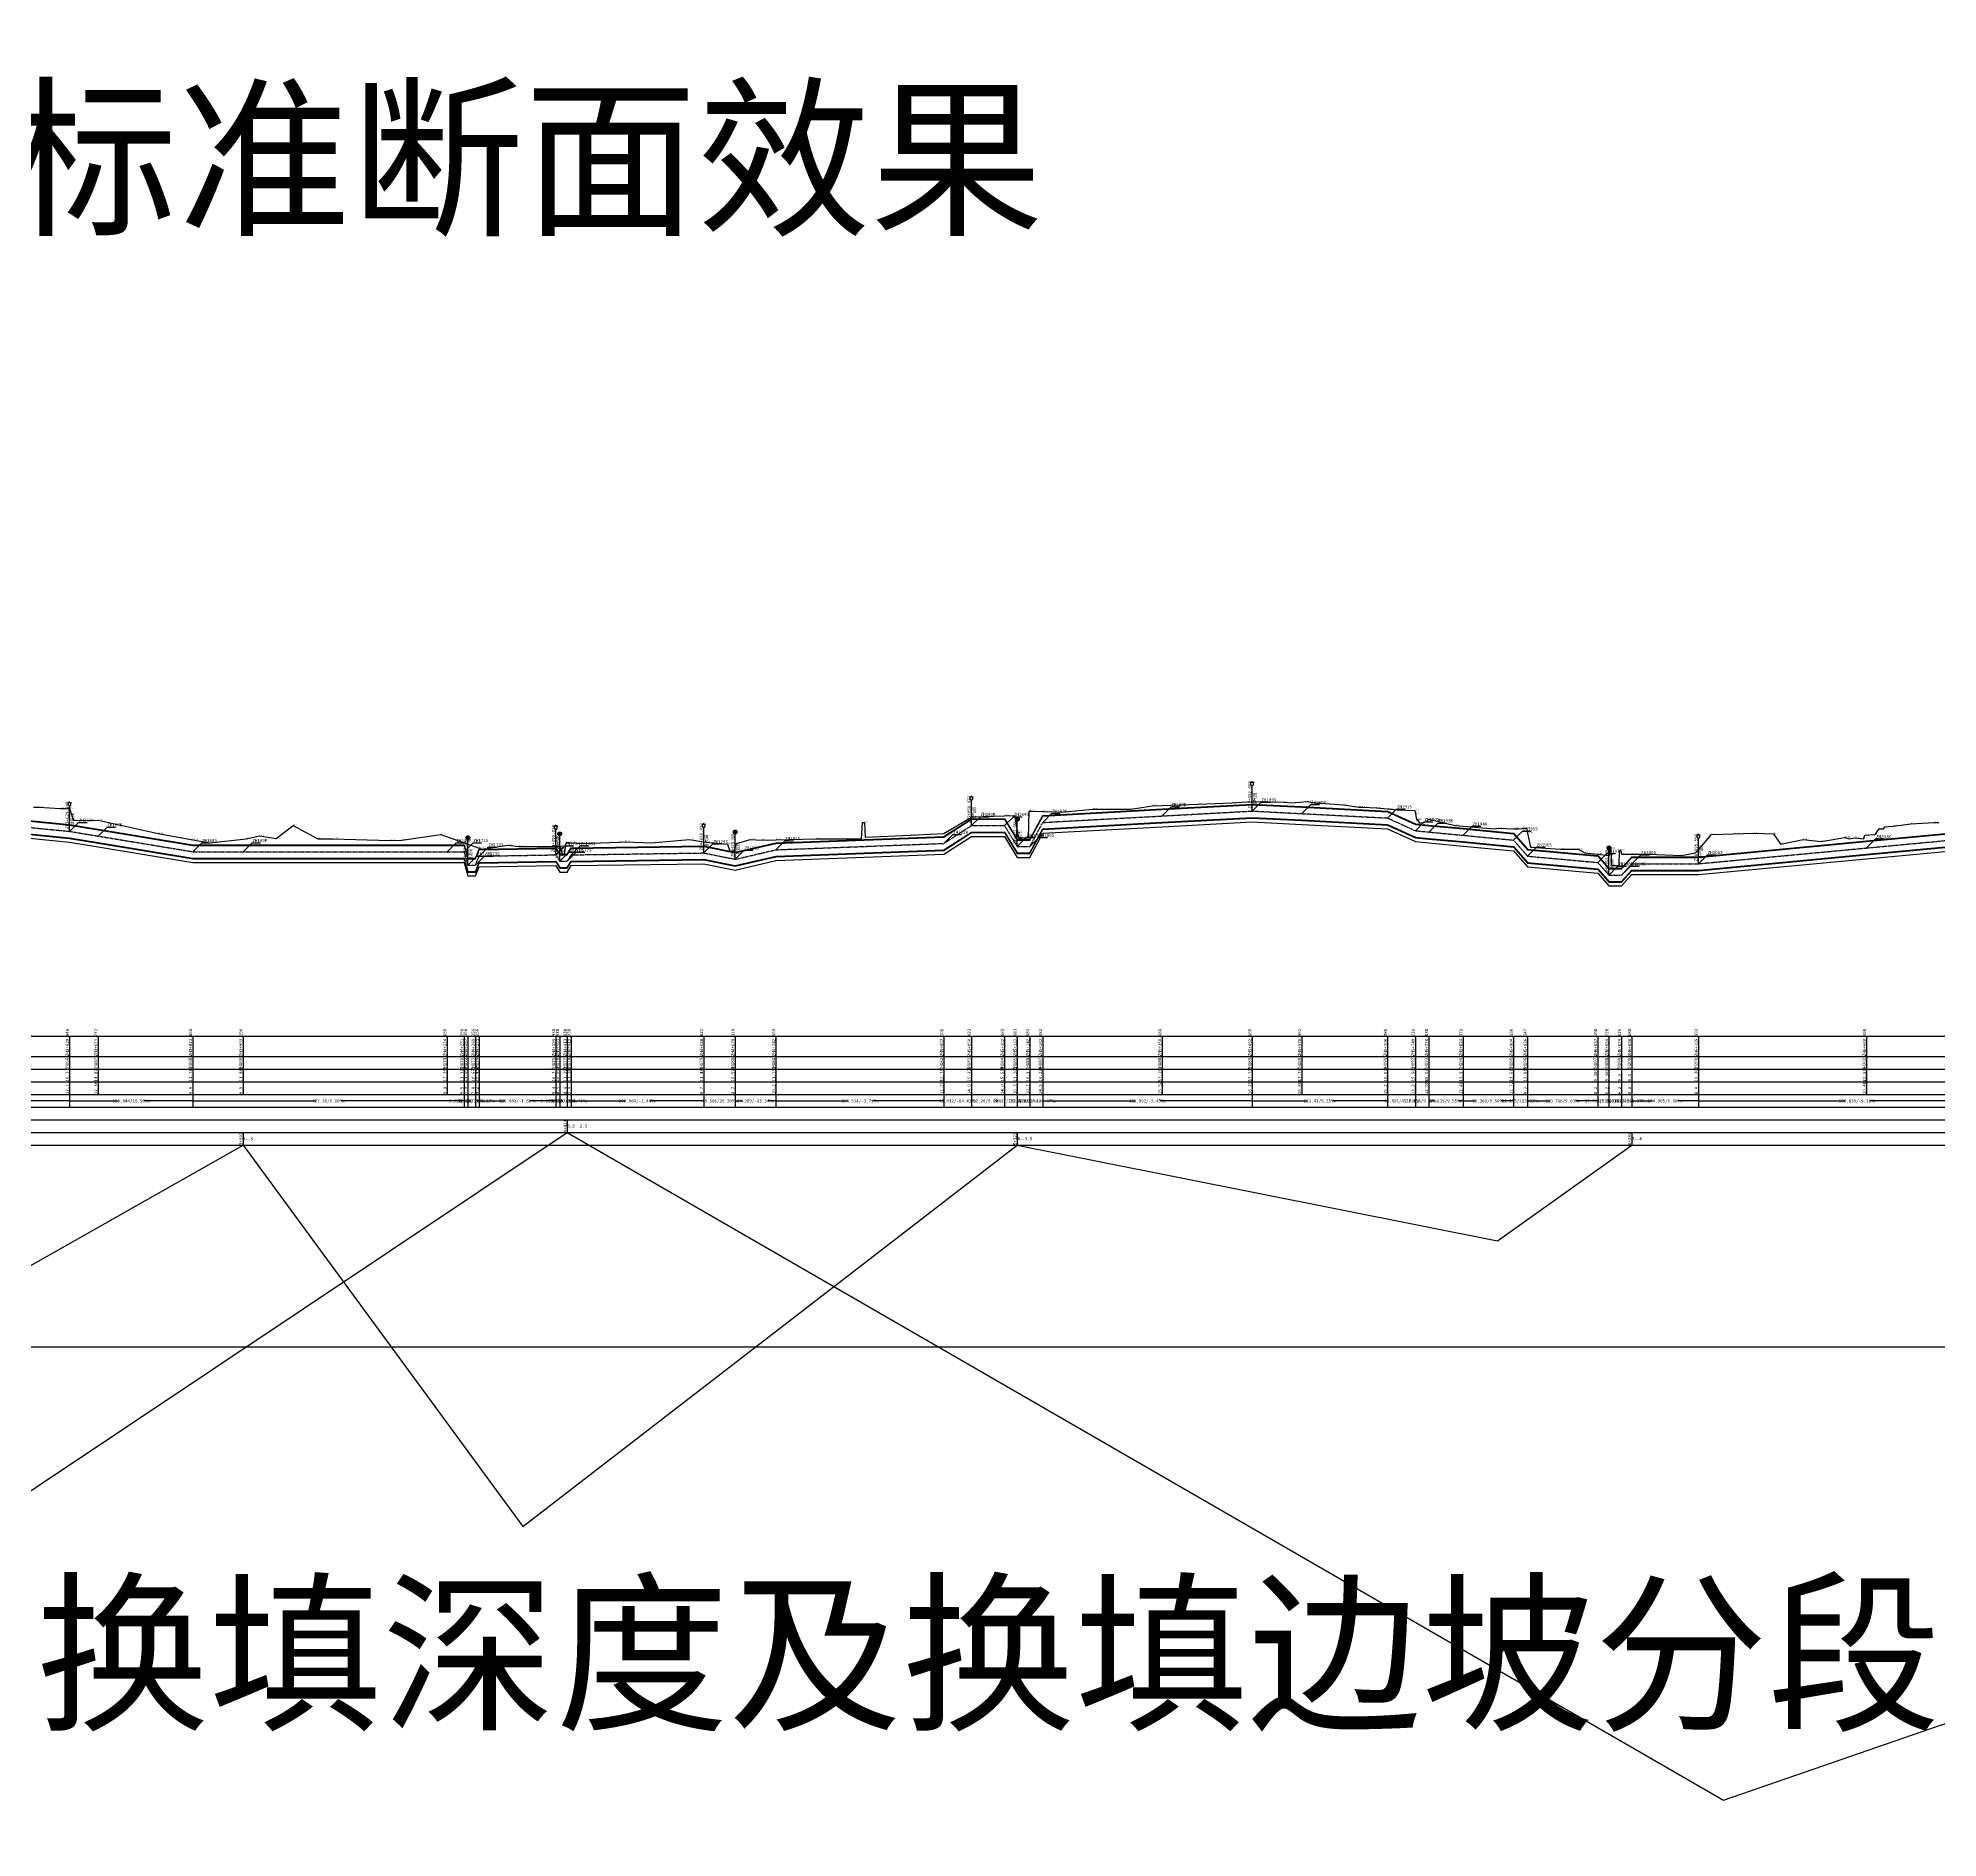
# Model space of a CAD drawing. Header units: millimetres. Extents: x -30 to 39450245, y -4 to 39449270.
# Drawn here: x 39443547 to 39446540, y 2542293 to 2545128 of the extents above; entities that cross this region are included whole.
import ezdxf
from ezdxf.enums import TextEntityAlignment as Align

# ---------------------------------------------------------------- set-up
doc = ezdxf.new("R2010")
doc.units = ezdxf.units.MM
doc.linetypes.add('CENTER', pattern=[2, 1.25, -0.25, 0.25, -0.25])
for name, color, linetype in [('pipe', 3, 'Continuous'), ('pipe_cen', 1, 'CENTER'), ('tab', 9, 'Continuous'), ('地形剖面', 4, 'Continuous'), ('纵面管线标注', 3, 'Continuous'), ('附属设施', 2, 'Continuous')]:
    doc.layers.add(name, color=color, linetype=linetype)
doc.styles.add('HT', font='simhei.ttf', dxfattribs={"width": 0.8, "bigfont": 'hz.shx'})
doc.styles.get("Standard").update_dxf_attribs({"font": '', "width": 0.8})
doc.styles.get('Standard').set_extended_font_data('SimSun')

# ---------------------------------------------------------------- blocks, each defined once
blk = doc.blocks.new('qin排气阀va')
at = {"layer": '附属设施'}
for points in [[(-1.5, 22.8), (1.5, 22.8)], [(-1, 21), (-1, 22.8)], [(0, 22.8), (0, 23.55)], [(0, 0), (0, 20)], [(1, 21), (1, 22.8)]]:
    blk.add_lwpolyline(points, dxfattribs=at)
blk.add_arc((0, 21), 1, 180, 0, dxfattribs=at)
blk.add_attdef('ZH', text='', height=2.5, rotation=90, dxfattribs=at).set_placement((0, 2), align=Align.BOTTOM_LEFT)
blk.add_attdef('名称', text='', height=2.5, rotation=90, dxfattribs=at).set_placement((1, 4), align=Align.TOP_LEFT)
blk = doc.blocks.new('qin排泥阀vmud')
at = {"layer": '附属设施'}
for points in [[(-1.29, 22.2652), (1.29, 22.2652), (-1.29, 20.7348), (1.29, 20.7348), (-1.29, 22.2652)], [(0, 0), (0, 20)]]:
    blk.add_lwpolyline(points, dxfattribs=at)
blk.add_circle((0, 21.5), 1.5, dxfattribs=at)
blk.add_attdef('ZH', text='', height=2.5, rotation=89.9999985, dxfattribs=at).set_placement((0, 2), align=Align.BOTTOM_LEFT)
blk.add_attdef('名称', text='', height=2.5, rotation=89.9999985, dxfattribs=at).set_placement((1, 4), align=Align.TOP_LEFT)

msp = doc.modelspace()

# ---------------------------------------------------------------- linework, layer by layer
at = {"layer": 'pipe'}
for points in [[(39443448.0878, 2543903.6378), (39443596.4898, 2543889.1478), (39443641.2838, 2543881.7578), (39443790.4078, 2543857.1478), (39443869.7358, 2543857.1478), (39444191.2008, 2543857.1478), (39444217.7978, 2543857.1478), (39444223.7978, 2543836.1478), (39444235.7978, 2543836.1478), (39444241.7978, 2543850.1478), (39444362.4798, 2543852.1478), (39444368.4798, 2543842.1478), (39444380.4798, 2543842.1478), (39444386.4798, 2543852.1478), (39444595.3638, 2543855.1478), (39444644.8598, 2543845.1478), (39444709.1108, 2543860.1478), (39444973.6428, 2543870.1778), (39445016.9648, 2543898.1478), (39445069.2248, 2543898.1478), (39445089.2248, 2543865.1478), (39445109.2248, 2543865.1478), (39445129.2238, 2543903.1478), (39445317.2278, 2543913.3978), (39445459.2108, 2543921.1378), (39445537.4938, 2543917.1078), (39445672.6278, 2543910.1478), (39445716.2628, 2543890.1478), (39445737.3798, 2543888.1278), (39445791.5128, 2543882.9578), (39445870.8778, 2543875.3678), (39445892.8888, 2543850.1478), (39446003.6498, 2543840.1478), (39446021.2698, 2543820.1478), (39446041.1678, 2543820.1478), (39446057.2298, 2543838.1478), (39446162.1348, 2543838.1478), (39446427.1398, 2543863.0178), (39446662.9518, 2543885.1478)], [(39443448.0878, 2543902.6378), (39443596.4898, 2543888.1478), (39443641.2838, 2543880.7578), (39443790.4078, 2543856.1478), (39443869.7358, 2543856.1478), (39444191.2008, 2543856.1478), (39444217.7978, 2543856.1478), (39444223.7978, 2543835.1478), (39444235.7978, 2543835.1478), (39444241.7978, 2543849.1478), (39444362.4798, 2543851.1478), (39444368.4798, 2543841.1478), (39444380.4798, 2543841.1478), (39444386.4798, 2543851.1478), (39444595.3638, 2543854.1478), (39444644.8598, 2543844.1478), (39444709.1108, 2543859.1478), (39444973.6428, 2543869.1778), (39445016.9648, 2543897.1478), (39445069.2248, 2543897.1478), (39445089.2248, 2543864.1478), (39445109.2248, 2543864.1478), (39445129.2238, 2543902.1478), (39445317.2278, 2543912.3978), (39445459.2108, 2543920.1378), (39445537.4938, 2543916.1078), (39445672.6278, 2543909.1478), (39445716.2628, 2543889.1478), (39445737.3798, 2543887.1278), (39445791.5128, 2543881.9578), (39445870.8778, 2543874.3678), (39445892.8888, 2543849.1478), (39446003.6498, 2543839.1478), (39446021.2698, 2543819.1478), (39446041.1678, 2543819.1478), (39446057.2298, 2543837.1478), (39446162.1348, 2543837.1478), (39446427.1398, 2543862.0178), (39446662.9518, 2543884.1478)], [(39443448.0878, 2543882.6378), (39443596.4898, 2543868.1478), (39443641.2838, 2543860.7578), (39443790.4078, 2543836.1478), (39443869.7358, 2543836.1478), (39444191.2008, 2543836.1478), (39444217.7978, 2543836.1478), (39444223.7978, 2543815.1478), (39444235.7978, 2543815.1478), (39444241.7978, 2543829.1478), (39444362.4798, 2543831.1478), (39444368.4798, 2543821.1478), (39444380.4798, 2543821.1478), (39444386.4798, 2543831.1478), (39444595.3638, 2543834.1478), (39444644.8598, 2543824.1478), (39444709.1108, 2543839.1478), (39444973.6428, 2543849.1778), (39445016.9648, 2543877.1478), (39445069.2248, 2543877.1478), (39445089.2248, 2543844.1478), (39445109.2248, 2543844.1478), (39445129.2238, 2543882.1478), (39445317.2278, 2543892.3978), (39445459.2108, 2543900.1378), (39445537.4938, 2543896.1078), (39445672.6278, 2543889.1478), (39445716.2628, 2543869.1478), (39445737.3798, 2543867.1278), (39445791.5128, 2543861.9578), (39445870.8778, 2543854.3678), (39445892.8888, 2543829.1478), (39446003.6498, 2543819.1478), (39446021.2698, 2543799.1478), (39446041.1678, 2543799.1478), (39446057.2298, 2543817.1478), (39446162.1348, 2543817.1478), (39446427.1398, 2543842.0178), (39446662.9518, 2543864.1478)], [(39443448.0878, 2543881.6378), (39443596.4898, 2543867.1478), (39443641.2838, 2543859.7578), (39443790.4078, 2543835.1478), (39443869.7358, 2543835.1478), (39444191.2008, 2543835.1478), (39444217.7978, 2543835.1478), (39444223.7978, 2543814.1478), (39444235.7978, 2543814.1478), (39444241.7978, 2543828.1478), (39444362.4798, 2543830.1478), (39444368.4798, 2543820.1478), (39444380.4798, 2543820.1478), (39444386.4798, 2543830.1478), (39444595.3638, 2543833.1478), (39444644.8598, 2543823.1478), (39444709.1108, 2543838.1478), (39444973.6428, 2543848.1778), (39445016.9648, 2543876.1478), (39445069.2248, 2543876.1478), (39445089.2248, 2543843.1478), (39445109.2248, 2543843.1478), (39445129.2238, 2543881.1478), (39445317.2278, 2543891.3978), (39445459.2108, 2543899.1378), (39445537.4938, 2543895.1078), (39445672.6278, 2543888.1478), (39445716.2628, 2543868.1478), (39445737.3798, 2543866.1278), (39445791.5128, 2543860.9578), (39445870.8778, 2543853.3678), (39445892.8888, 2543828.1478), (39446003.6498, 2543818.1478), (39446021.2698, 2543798.1478), (39446041.1678, 2543798.1478), (39446057.2298, 2543816.1478), (39446162.1348, 2543816.1478), (39446427.1398, 2543841.0178), (39446662.9518, 2543863.1478)], [(39443448.0878, 2543875.6378), (39443596.4898, 2543861.1478), (39443641.2838, 2543853.7578), (39443790.4078, 2543829.1478), (39443869.7358, 2543829.1478), (39444191.2008, 2543829.1478), (39444217.7978, 2543829.1478), (39444223.7978, 2543808.1478), (39444235.7978, 2543808.1478), (39444241.7978, 2543822.1478), (39444362.4798, 2543824.1478), (39444368.4798, 2543814.1478), (39444380.4798, 2543814.1478), (39444386.4798, 2543824.1478), (39444595.3638, 2543827.1478), (39444644.8598, 2543817.1478), (39444709.1108, 2543832.1478), (39444973.6428, 2543842.1778), (39445016.9648, 2543870.1478), (39445069.2248, 2543870.1478), (39445089.2248, 2543837.1478), (39445109.2248, 2543837.1478), (39445129.2238, 2543875.1478), (39445317.2278, 2543885.3978), (39445459.2108, 2543893.1378), (39445537.4938, 2543889.1078), (39445672.6278, 2543882.1478), (39445716.2628, 2543862.1478), (39445737.3798, 2543860.1278), (39445791.5128, 2543854.9578), (39445870.8778, 2543847.3678), (39445892.8888, 2543822.1478), (39446003.6498, 2543812.1478), (39446021.2698, 2543792.1478), (39446041.1678, 2543792.1478), (39446057.2298, 2543810.1478), (39446162.1348, 2543810.1478), (39446427.1398, 2543835.0178), (39446662.9518, 2543857.1478)]]:
    msp.add_lwpolyline(points, dxfattribs=at)
at = {"layer": 'pipe_cen'}
msp.add_lwpolyline([(39442838.5868, 2543952.1478), (39443596.4898, 2543878.1478), (39443790.4078, 2543846.1478), (39444217.7978, 2543846.1478), (39444223.7978, 2543825.1478), (39444235.7978, 2543825.1478), (39444241.7978, 2543839.1478), (39444362.4798, 2543841.1478), (39444368.4798, 2543831.1478), (39444380.4798, 2543831.1478), (39444386.4798, 2543841.1478), (39444595.3638, 2543844.1478), (39444644.8598, 2543834.1478), (39444709.1108, 2543849.1478), (39444973.6428, 2543859.1778), (39445016.9648, 2543887.1478), (39445069.2248, 2543887.1478), (39445089.2248, 2543854.1478), (39445109.2248, 2543854.1478), (39445129.2238, 2543892.1478), (39445459.2108, 2543910.1378), (39445672.6278, 2543899.1478), (39445716.2628, 2543879.1478), (39445737.3798, 2543877.1278), (39445791.5128, 2543871.9578), (39445870.8778, 2543864.3678), (39445892.8888, 2543839.1478), (39446003.6498, 2543829.1478), (39446021.2698, 2543809.1478), (39446041.1678, 2543809.1478), (39446057.2298, 2543827.1478), (39446162.1348, 2543827.1478), (39446662.9518, 2543874.1478)], dxfattribs=at)
at = {"layer": 'tab'}
for points in [[(39440917.5418, 2543555.6478), (39449302.2428, 2543555.6478)], [(39443596.4898, 2543555.6478), (39443596.4898, 2543463.6478)], [(39443641.2838, 2543555.6478), (39443641.2838, 2543463.6478)], [(39443790.4078, 2543555.6478), (39443790.4078, 2543463.6478)], [(39443869.7358, 2543555.6478), (39443869.7358, 2543463.6478)], [(39444191.2008, 2543555.6478), (39444191.2008, 2543463.6478)], [(39444217.7978, 2543555.6478), (39444217.7978, 2543463.6478)], [(39444223.7978, 2543555.6478), (39444223.7978, 2543463.6478)], [(39444235.7978, 2543555.6478), (39444235.7978, 2543463.6478)], [(39444241.7978, 2543555.6478), (39444241.7978, 2543463.6478)], [(39444362.4798, 2543555.6478), (39444362.4798, 2543463.6478)], [(39444368.4798, 2543555.6478), (39444368.4798, 2543463.6478)], [(39444380.4798, 2543555.6478), (39444380.4798, 2543463.6478)], [(39444386.4798, 2543555.6478), (39444386.4798, 2543463.6478)], [(39444595.3638, 2543555.6478), (39444595.3638, 2543463.6478)], [(39444644.8598, 2543555.6478), (39444644.8598, 2543463.6478)], [(39444709.1108, 2543555.6478), (39444709.1108, 2543463.6478)], [(39444973.6428, 2543555.6478), (39444973.6428, 2543463.6478)], [(39445016.9648, 2543555.6478), (39445016.9648, 2543463.6478)], [(39445069.2248, 2543555.6478), (39445069.2248, 2543463.6478)], [(39445089.2248, 2543555.6478), (39445089.2248, 2543463.6478)], [(39445109.2248, 2543555.6478), (39445109.2248, 2543463.6478)], [(39445129.2238, 2543555.6478), (39445129.2238, 2543463.6478)], [(39445317.2278, 2543555.6478), (39445317.2278, 2543463.6478)], [(39445459.2108, 2543555.6478), (39445459.2108, 2543463.6478)], [(39445537.4938, 2543555.6478), (39445537.4938, 2543463.6478)], [(39445672.6278, 2543555.6478), (39445672.6278, 2543463.6478)], [(39445716.2628, 2543555.6478), (39445716.2628, 2543463.6478)], [(39445737.3798, 2543555.6478), (39445737.3798, 2543463.6478)], [(39445791.5128, 2543555.6478), (39445791.5128, 2543463.6478)], [(39445870.8778, 2543555.6478), (39445870.8778, 2543463.6478)], [(39445892.8888, 2543555.6478), (39445892.8888, 2543463.6478)], [(39446003.6498, 2543555.6478), (39446003.6498, 2543463.6478)], [(39446021.2698, 2543555.6478), (39446021.2698, 2543463.6478)], [(39446041.1678, 2543555.6478), (39446041.1678, 2543463.6478)], [(39446057.2298, 2543555.6478), (39446057.2298, 2543463.6478)], [(39446162.1348, 2543555.6478), (39446162.1348, 2543463.6478)], [(39446427.1398, 2543555.6478), (39446427.1398, 2543463.6478)], [(39440917.5418, 2543523.6478), (39449302.2428, 2543523.6478)], [(39440917.5418, 2543503.6478), (39449302.2428, 2543503.6478)], [(39440917.5418, 2543483.6478), (39449302.2428, 2543483.6478)], [(39440917.5418, 2543463.6478), (39449302.2428, 2543463.6478)], [(39443596.4898, 2543463.6478), (39443596.4898, 2543443.6478)], [(39443790.4078, 2543463.6478), (39443790.4078, 2543443.6478)], [(39444217.7978, 2543463.6478), (39444217.7978, 2543443.6478)], [(39444223.7978, 2543463.6478), (39444223.7978, 2543443.6478)], [(39444235.7978, 2543463.6478), (39444235.7978, 2543443.6478)], [(39444241.7978, 2543463.6478), (39444241.7978, 2543443.6478)], [(39444362.4798, 2543463.6478), (39444362.4798, 2543443.6478)], [(39444368.4798, 2543463.6478), (39444368.4798, 2543443.6478)], [(39444380.4798, 2543463.6478), (39444380.4798, 2543443.6478)], [(39444386.4798, 2543463.6478), (39444386.4798, 2543443.6478)], [(39444595.3638, 2543463.6478), (39444595.3638, 2543443.6478)], [(39444644.8598, 2543463.6478), (39444644.8598, 2543443.6478)], [(39444709.1108, 2543463.6478), (39444709.1108, 2543443.6478)], [(39444973.6428, 2543463.6478), (39444973.6428, 2543443.6478)], [(39445016.9648, 2543463.6478), (39445016.9648, 2543443.6478)], [(39445069.2248, 2543463.6478), (39445069.2248, 2543443.6478)], [(39445089.2248, 2543463.6478), (39445089.2248, 2543443.6478)], [(39445109.2248, 2543463.6478), (39445109.2248, 2543443.6478)], [(39445129.2238, 2543463.6478), (39445129.2238, 2543443.6478)], [(39445459.2108, 2543463.6478), (39445459.2108, 2543443.6478)], [(39445672.6278, 2543463.6478), (39445672.6278, 2543443.6478)], [(39445716.2628, 2543463.6478), (39445716.2628, 2543443.6478)], [(39445737.3798, 2543463.6478), (39445737.3798, 2543443.6478)], [(39445791.5128, 2543463.6478), (39445791.5128, 2543443.6478)], [(39445870.8778, 2543463.6478), (39445870.8778, 2543443.6478)], [(39445892.8888, 2543463.6478), (39445892.8888, 2543443.6478)], [(39446003.6498, 2543463.6478), (39446003.6498, 2543443.6478)], [(39446021.2698, 2543463.6478), (39446021.2698, 2543443.6478)], [(39446041.1678, 2543463.6478), (39446041.1678, 2543443.6478)], [(39446057.2298, 2543463.6478), (39446057.2298, 2543443.6478)], [(39446162.1348, 2543463.6478), (39446162.1348, 2543443.6478)], [(39440917.5418, 2543443.6478), (39449302.2428, 2543443.6478)], [(39443596.4898, 2543453.6478), (39443593.4898, 2543453.6478), (39443237.5383, 2543453.6478)], [(39443596.4898, 2543453.6478), (39443599.4898, 2543453.6478), (39443673.4488, 2543453.6478)], [(39443790.4078, 2543453.6478), (39443787.4078, 2543453.6478), (39443713.4488, 2543453.6478)], [(39443790.4078, 2543453.6478), (39443793.4078, 2543453.6478), (39443984.1028, 2543453.6478)], [(39444217.7978, 2543453.6478), (39444214.7978, 2543453.6478), (39444024.1028, 2543453.6478)], [(39444241.7978, 2543453.6478), (39444244.7978, 2543453.6478), (39444282.1388, 2543453.6478)], [(39444362.4798, 2543453.6478), (39444359.4798, 2543453.6478), (39444322.1388, 2543453.6478)], [(39444386.4798, 2543453.6478), (39444389.4798, 2543453.6478), (39444470.9218, 2543453.6478)], [(39444595.3638, 2543453.6478), (39444592.3638, 2543453.6478), (39444510.9218, 2543453.6478)], [(39444644.8598, 2543453.6478), (39444647.8598, 2543453.6478), (39444656.9853, 2543453.6478)], [(39444709.1108, 2543453.6478), (39444706.1108, 2543453.6478), (39444696.9853, 2543453.6478)], [(39444709.1108, 2543453.6478), (39444712.1108, 2543453.6478), (39444821.3768, 2543453.6478)], [(39444973.6428, 2543453.6478), (39444970.6428, 2543453.6478), (39444861.3768, 2543453.6478)], [(39445129.2238, 2543453.6478), (39445132.2238, 2543453.6478), (39445274.2173, 2543453.6478)], [(39445459.2108, 2543453.6478), (39445456.2108, 2543453.6478), (39445314.2173, 2543453.6478)], [(39445459.2108, 2543453.6478), (39445462.2108, 2543453.6478), (39445545.9193, 2543453.6478)], [(39445672.6278, 2543453.6478), (39445669.6278, 2543453.6478), (39445585.9193, 2543453.6478)], [(39445737.3798, 2543453.6478), (39445740.3798, 2543453.6478), (39445744.4463, 2543453.6478)], [(39445791.5128, 2543453.6478), (39445788.5128, 2543453.6478), (39445784.4463, 2543453.6478)], [(39445791.5128, 2543453.6478), (39445794.5128, 2543453.6478), (39445811.1953, 2543453.6478)], [(39445870.8778, 2543453.6478), (39445867.8778, 2543453.6478), (39445851.1953, 2543453.6478)], [(39445892.8888, 2543453.6478), (39445895.8888, 2543453.6478), (39445928.2693, 2543453.6478)], [(39446003.6498, 2543453.6478), (39446000.6498, 2543453.6478), (39445968.2693, 2543453.6478)], [(39446057.2298, 2543453.6478), (39446060.2298, 2543453.6478), (39446089.6823, 2543453.6478)], [(39446162.1348, 2543453.6478), (39446159.1348, 2543453.6478), (39446129.6823, 2543453.6478)], [(39446162.1348, 2543453.6478), (39446165.1348, 2543453.6478), (39446392.5433, 2543453.6478)], [(39446662.9518, 2543453.6478), (39446659.9518, 2543453.6478), (39446432.5433, 2543453.6478)], [(39440917.5418, 2543423.6478), (39449302.2428, 2543423.6478)], [(39440917.5418, 2543403.6478), (39449302.2428, 2543403.6478)], [(39443869.7358, 2543403.6478), (39443869.7358, 2543383.6478)], [(39444380.4798, 2543423.6478), (39444380.4798, 2543403.6478)], [(39445089.2248, 2543403.6478), (39445089.2248, 2543383.6478)], [(39446057.2298, 2543403.6478), (39446057.2298, 2543383.6478)], [(39440917.5418, 2543383.6478), (39449302.2428, 2543383.6478)]]:
    msp.add_lwpolyline(points, dxfattribs=at)
at = {"layer": '地形剖面'}
msp.add_lwpolyline([(39443539.4619, 2543916.1478), (39443548.4586, 2543916.1478), (39443581.0069, 2543914.1478), (39443585.6207, 2543914.1478), (39443596.4894, 2543914.1478), (39443596.4898, 2543914.1478), (39443602.7393, 2543895.1478), (39443641.2844, 2543895.8478), (39443735.7497, 2543874.7478), (39443790.4078, 2543864.9578), (39443817.2213, 2543860.1478), (39443874.3623, 2543866.5478), (39443896.1728, 2543871.1478), (39443921.91, 2543867.1478), (39443948.7051, 2543887.4478), (39443987.572, 2543866.1478), (39444011.1398, 2543866.6478), (39444101.1692, 2543863.6478), (39444119.5785, 2543864.1478), (39444181.3157, 2543873.2478), (39444217.7978, 2543860.2678), (39444223.7978, 2543858.1278), (39444235.7978, 2543853.8578), (39444241.7978, 2543851.7278), (39444246.228, 2543850.1478), (39444286.8332, 2543856.2478), (39444303.8541, 2543854.1478), (39444362.4798, 2543854.1478), (39444368.3542, 2543854.1478), (39444368.4798, 2543853.7778), (39444372.7181, 2543841.1478), (39444376.2406, 2543841.1478), (39444378.783, 2543860.1478), (39444380.4798, 2543860.0778), (39444386.4798, 2543859.8378), (39444403.3581, 2543859.1478), (39444462.2109, 2543861.1478), (39444471.7349, 2543861.4478), (39444513.0972, 2543860.1478), (39444572.4012, 2543865.4478), (39444595.3638, 2543861.7378), (39444598.9926, 2543861.1478), (39444633.0202, 2543858.1478), (39444636.3322, 2543847.1478), (39444643.4309, 2543847.1478), (39444644.8598, 2543852.3878), (39444646.7002, 2543859.1478), (39444668.5397, 2543865.2478), (39444687.5823, 2543864.1478), (39444709.1108, 2543864.6578), (39444771.8502, 2543866.1478), (39444843.7299, 2543866.1478), (39444845.4148, 2543892.1478), (39444848.6473, 2543892.1478), (39444849.7436, 2543869.1478), (39444921.7762, 2543872.1478), (39444973.6428, 2543874.6478), (39444973.6432, 2543874.6478), (39445016.9648, 2543900.5278), (39445017.9943, 2543901.1478), (39445069.2248, 2543902.6878), (39445084.7319, 2543903.1478), (39445089.2248, 2543879.1578), (39445091.2863, 2543868.1478), (39445101.9671, 2543868.1478), (39445107.1625, 2543868.1478), (39445108.1332, 2543910.1478), (39445109.2248, 2543910.1478), (39445110.9961, 2543910.1478), (39445129.2238, 2543909.3878), (39445158.8922, 2543908.1478), (39445208.4753, 2543913.1478), (39445267.9354, 2543913.1478), (39445302.3679, 2543918.1478), (39445374.9434, 2543921.1478), (39445427.015, 2543923.1478), (39445458.9584, 2543925.1478), (39445459.2108, 2543925.1378), (39445508.804, 2543924.1478), (39445521.5668, 2543923.1478), (39445546.0085, 2543925.1478), (39445558.4118, 2543923.1478), (39445574.6588, 2543922.1478), (39445602.4335, 2543920.1478), (39445627.9573, 2543916.1478), (39445633.4741, 2543916.1478), (39445654.8645, 2543915.1478), (39445672.6278, 2543913.4978), (39445687.0665, 2543912.1478), (39445715.3713, 2543911.1478), (39445716.2628, 2543906.1578), (39445718.0488, 2543896.1478), (39445719.6798, 2543896.1478), (39445722.6072, 2543891.1478), (39445733.7514, 2543893.1478), (39445737.3797, 2543897.4478), (39445778.961, 2543887.1478), (39445841.5417, 2543882.1478), (39445846.813, 2543883.1478), (39445870.8778, 2543882.3178), (39445878.6582, 2543882.0478), (39445891.1353, 2543883.1478), (39445892.8888, 2543875.3278), (39445897.8642, 2543853.1478), (39445944.8149, 2543850.1478), (39445972.5096, 2543849.9478), (39445983.3074, 2543844.1478), (39446003.6498, 2543842.0378), (39446021.2698, 2543840.2078), (39446021.8906, 2543840.1478), (39446022.4699, 2543851.1478), (39446024.1949, 2543851.1478), (39446025.1259, 2543824.1478), (39446037.2211, 2543824.1478), (39446038.0621, 2543848.1478), (39446039.7809, 2543848.1478), (39446041.0935, 2543842.1478), (39446041.1678, 2543842.1478), (39446057.2298, 2543842.1478), (39446083.5575, 2543842.1478), (39446135.6083, 2543840.1478), (39446157.7511, 2543844.1478), (39446162.1348, 2543849.2378), (39446182.7097, 2543873.1478), (39446217.5502, 2543874.2478), (39446247.7529, 2543875.1478), (39446280.599, 2543874.1478), (39446291.6288, 2543858.1478), (39446327.2093, 2543865.1478), (39446355.691, 2543862.1478), (39446392.8936, 2543868.3478), (39446399.5824, 2543866.1478), (39446408.7254, 2543868.1478), (39446421.9703, 2543866.1478), (39446424.227, 2543872.1478), (39446440.528, 2543873.1478), (39446446.9383, 2543882.1478), (39446453.7621, 2543882.1478), (39446455.634, 2543885.1478), (39446468.8844, 2543886.1478), (39446496.4846, 2543890.1478), (39446532.9114, 2543892.1478), (39446540.686, 2543892.2478)], dxfattribs=at)
at = {"layer": '纵面管线标注', "color": 9}
for points in [[(39445317.2278, 2543902.3978), (39445331.3678, 2543916.5378), (39445344.8678, 2543916.5378)], [(39445459.2108, 2543910.1378), (39445473.3508, 2543924.2778), (39445486.8508, 2543924.2778)], [(39445537.4938, 2543906.1078), (39445551.6338, 2543920.2478), (39445565.1338, 2543920.2478)], [(39445672.6278, 2543899.1478), (39445686.7678, 2543913.2878), (39445700.2678, 2543913.2878)], [(39443596.4898, 2543878.1478), (39443610.6298, 2543892.2878), (39443624.1298, 2543892.2878)], [(39443641.2838, 2543870.7578), (39443655.4238, 2543884.8978), (39443668.9238, 2543884.8978)], [(39445016.9648, 2543887.1478), (39445031.1048, 2543901.2878), (39445044.6048, 2543901.2878)], [(39445069.2248, 2543887.1478), (39445083.3648, 2543901.2878), (39445096.8648, 2543901.2878)], [(39445129.2238, 2543892.1478), (39445143.3638, 2543906.2878), (39445156.8638, 2543906.2878)], [(39445716.2628, 2543879.1478), (39445730.4028, 2543893.2878), (39445743.9028, 2543893.2878)], [(39445737.3798, 2543877.1278), (39445751.5198, 2543891.2678), (39445765.0198, 2543891.2678)], [(39445791.5128, 2543871.9578), (39445805.6528, 2543886.0978), (39445819.1528, 2543886.0978)], [(39445870.8778, 2543864.3678), (39445885.0178, 2543878.5078), (39445898.5178, 2543878.5078)], [(39443790.4078, 2543846.1478), (39443804.5478, 2543860.2878), (39443818.0478, 2543860.2878)], [(39443869.7358, 2543846.1478), (39443883.8758, 2543860.2878), (39443897.3758, 2543860.2878)], [(39444191.2008, 2543846.1478), (39444205.3408, 2543860.2878), (39444218.8408, 2543860.2878)], [(39444217.7978, 2543846.1478), (39444231.9378, 2543860.2878), (39444245.4378, 2543860.2878)], [(39444241.7978, 2543839.1478), (39444255.9378, 2543853.2878), (39444269.4378, 2543853.2878)], [(39444362.4798, 2543841.1478), (39444376.6198, 2543855.2878), (39444390.1198, 2543855.2878)], [(39444386.4798, 2543841.1478), (39444400.6198, 2543855.2878), (39444414.1198, 2543855.2878)], [(39444595.3638, 2543844.1478), (39444609.5038, 2543858.2878), (39444623.0038, 2543858.2878)], [(39444644.8598, 2543834.1478), (39444658.9998, 2543848.2878), (39444672.4998, 2543848.2878)], [(39444709.1108, 2543849.1478), (39444723.2508, 2543863.2878), (39444736.7508, 2543863.2878)], [(39444973.6428, 2543859.1778), (39444987.7828, 2543873.3178), (39445001.2828, 2543873.3178)], [(39445089.2248, 2543854.1478), (39445103.3648, 2543868.2878), (39445116.8648, 2543868.2878)], [(39445109.2248, 2543854.1478), (39445123.3648, 2543868.2878), (39445136.8648, 2543868.2878)], [(39445892.8888, 2543839.1478), (39445907.0288, 2543853.2878), (39445920.5288, 2543853.2878)], [(39446427.1398, 2543852.0178), (39446441.2798, 2543866.1578), (39446454.7798, 2543866.1578)], [(39444223.7978, 2543825.1478), (39444237.9378, 2543839.2878), (39444251.4378, 2543839.2878)], [(39444235.7978, 2543825.1478), (39444249.9378, 2543839.2878), (39444263.4378, 2543839.2878)], [(39444368.4798, 2543831.1478), (39444382.6198, 2543845.2878), (39444396.1198, 2543845.2878)], [(39444380.4798, 2543831.1478), (39444394.6198, 2543845.2878), (39444408.1198, 2543845.2878)], [(39446003.6498, 2543829.1478), (39446017.7898, 2543843.2878), (39446031.2898, 2543843.2878)], [(39446021.2698, 2543809.1478), (39446035.4098, 2543823.2878), (39446048.9098, 2543823.2878)], [(39446041.1678, 2543809.1478), (39446055.3078, 2543823.2878), (39446068.8078, 2543823.2878)], [(39446057.2298, 2543827.1478), (39446071.3698, 2543841.2878), (39446084.8698, 2543841.2878)], [(39446162.1348, 2543827.1478), (39446176.2748, 2543841.2878), (39446189.7748, 2543841.2878)]]:
    msp.add_lwpolyline(points, dxfattribs=at)
at = {"layer": '附属设施'}
msp.add_lwpolyline([(39440295.5235, 2552920.4902), (39450244.7037, 2552920.4902), (39450244.7037, 2543065.9285), (39440295.5235, 2543065.9285)], close=True, dxfattribs=at)
at = {"layer": '附属设施', "color": 3}
msp.add_lwpolyline([(39440979.5418, 2543403.6478), (39442716.3924, 2542292.6635), (39444380.4798, 2543403.6478), (39446201.848, 2542352.0803), (39449302.2428, 2543423.6478)], dxfattribs=at)
at = {"layer": '附属设施', "color": 1}
msp.add_lwpolyline([(39440979.5418, 2543383.6478), (39443467.0255, 2543155.9042), (39443869.7358, 2543383.6478), (39444310.5155, 2542783.4736), (39445089.2248, 2543383.6478), (39445845.6308, 2543233.1851), (39446057.2298, 2543383.6478)], dxfattribs=at)

# ---------------------------------------------------------------- block references
at = {"layer": '附属设施', "xscale": 2, "yscale": 2, "zscale": 2}
for p, values in [((39445459.2108, 2543910.1378), {'ZH': 'ZH5+492.669', '名称': '排气阀'}), ((39443596.4898, 2543878.1478), {'ZH': 'ZH3+629.948', '名称': '排气阀'}), ((39445016.9648, 2543887.1478), {'ZH': 'ZH5+050.423', '名称': '排气阀'}), ((39444362.4798, 2543841.1478), {'ZH': 'ZH4+395.938', '名称': '排气阀'}), ((39444595.3638, 2543844.1478), {'ZH': 'ZH4+628.822', '名称': '排气阀'}), ((39446162.1348, 2543827.1478), {'ZH': 'ZH6+195.593', '名称': '排气阀'})]:
    msp.add_blockref('qin排气阀va', p, dxfattribs=at).add_auto_attribs(values)
at = {"layer": '附属设施'}
ref = msp.add_blockref('qin排泥阀vmud', (39444368.4798, 2543831.1478), dxfattribs=dict(at, xscale=2, yscale=2, zscale=2))
ref.add_attrib('ZH', 'ZH4+401.938', dxfattribs={"height": 5, "rotation": 89.9999985, "width": 0.8}).set_placement((39444368.4798, 2543835.1478), align=Align.BOTTOM_LEFT)
ref.add_attrib('名称', '排泥阀', dxfattribs={"height": 5, "rotation": 89.9999985, "width": 0.8}).set_placement((39444370.4798, 2543839.1478), align=Align.TOP_LEFT)
ref = msp.add_blockref('qin排泥阀vmud', (39444644.8598, 2543834.1478), dxfattribs=dict(at, xscale=2, yscale=2, zscale=2))
ref.add_attrib('ZH', 'ZH4+678.318', dxfattribs={"height": 5, "rotation": 89.9999985, "width": 0.8}).set_placement((39444644.8598, 2543838.1478), align=Align.BOTTOM_LEFT)
ref.add_attrib('名称', '排泥阀', dxfattribs={"height": 5, "rotation": 89.9999985, "width": 0.8}).set_placement((39444646.8598, 2543842.1478), align=Align.TOP_LEFT)
ref = msp.add_blockref('qin排泥阀vmud', (39445089.2248, 2543854.1478), dxfattribs=dict(at, xscale=2, yscale=2, zscale=2))
ref.add_attrib('ZH', 'ZH5+122.683', dxfattribs={"height": 5, "rotation": 89.9999985, "width": 0.8}).set_placement((39445089.2248, 2543858.1478), align=Align.BOTTOM_LEFT)
ref.add_attrib('名称', '排泥阀', dxfattribs={"height": 5, "rotation": 89.9999985, "width": 0.8}).set_placement((39445091.2248, 2543862.1478), align=Align.TOP_LEFT)
ref = msp.add_blockref('qin排泥阀vmud', (39444223.7978, 2543825.1478), dxfattribs=dict(at, xscale=2, yscale=2, zscale=2))
ref.add_attrib('ZH', 'ZH4+257.256', dxfattribs={"height": 5, "rotation": 89.9999985, "width": 0.8}).set_placement((39444223.7978, 2543829.1478), align=Align.BOTTOM_LEFT)
ref.add_attrib('名称', '排泥阀', dxfattribs={"height": 5, "rotation": 89.9999985, "width": 0.8}).set_placement((39444225.7978, 2543833.1478), align=Align.TOP_LEFT)
ref = msp.add_blockref('qin排泥阀vmud', (39446021.2698, 2543809.1478), dxfattribs=dict(at, xscale=2, yscale=2, zscale=2))
ref.add_attrib('ZH', 'ZH6+054.728', dxfattribs={"height": 5, "rotation": 89.9999985, "width": 0.8}).set_placement((39446021.2698, 2543813.1478), align=Align.BOTTOM_LEFT)
ref.add_attrib('名称', '排泥阀', dxfattribs={"height": 5, "rotation": 89.9999985, "width": 0.8}).set_placement((39446023.2698, 2543817.1478), align=Align.TOP_LEFT)

# ---------------------------------------------------------------- texts
at = {"layer": 'tab', "color": 3, "style": 'HT'}
for s, p in [('ZH3+629.948', (39443595.3898, 2543524.1478)), ('ZH3+674.742', (39443640.1838, 2543524.1478)), ('ZH3+823.866', (39443789.3078, 2543524.1478)), ('ZH3+903.194', (39443868.6358, 2543524.1478)), ('ZH4+224.659', (39444190.1008, 2543524.1478)), ('ZH4+251.256', (39444216.6978, 2543524.1478)), ('ZH4+257.256', (39444222.6978, 2543524.1478)), ('ZH4+269.256', (39444234.6978, 2543524.1478)), ('ZH4+275.256', (39444240.6978, 2543524.1478)), ('ZH4+395.938', (39444361.3798, 2543524.1478)), ('ZH4+401.938', (39444367.3798, 2543524.1478)), ('ZH4+413.938', (39444379.3798, 2543524.1478)), ('ZH4+419.938', (39444385.3798, 2543524.1478)), ('ZH4+628.822', (39444594.2638, 2543524.1478)), ('ZH4+678.318', (39444643.7598, 2543524.1478)), ('ZH4+742.569', (39444708.0108, 2543524.1478)), ('ZH5+007.101', (39444972.5428, 2543524.1478)), ('ZH5+050.423', (39445015.8648, 2543524.1478)), ('ZH5+102.683', (39445068.1248, 2543524.1478)), ('ZH5+122.683', (39445088.1248, 2543524.1478)), ('ZH5+142.683', (39445108.1248, 2543524.1478)), ('ZH5+162.682', (39445128.1238, 2543524.1478)), ('ZH5+350.686', (39445316.1278, 2543524.1478)), ('ZH5+492.669', (39445458.1108, 2543524.1478)), ('ZH5+570.952', (39445536.3938, 2543524.1478)), ('ZH5+706.086', (39445671.5278, 2543524.1478)), ('ZH5+749.721', (39445715.1628, 2543524.1478)), ('ZH5+770.838', (39445736.2798, 2543524.1478)), ('ZH5+824.971', (39445790.4128, 2543524.1478)), ('ZH5+904.336', (39445869.7778, 2543524.1478)), ('ZH5+926.347', (39445891.7888, 2543524.1478)), ('ZH6+037.108', (39446002.5498, 2543524.1478)), ('ZH6+054.728', (39446020.1698, 2543524.1478)), ('ZH6+074.626', (39446040.0678, 2543524.1478)), ('ZH6+090.688', (39446056.1298, 2543524.1478)), ('ZH6+195.593', (39446161.0348, 2543524.1478)), ('ZH6+460.598', (39446426.0398, 2543524.1478)), ('16.7', (39443595.3898, 2543484.1478)), ('14.87', (39443640.1838, 2543484.1478)), ('11.781', (39443789.3078, 2543484.1478)), ('11.888', (39443868.6358, 2543484.1478)), ('12.258', (39444190.1008, 2543484.1478)), ('11.312', (39444216.6978, 2543484.1478)), ('11.098', (39444222.6978, 2543484.1478)), ('10.671', (39444234.6978, 2543484.1478)), ('10.458', (39444240.6978, 2543484.1478)), ('10.7', (39444361.3798, 2543484.1478)), ('10.663', (39444367.3798, 2543484.1478)), ('11.293', (39444379.3798, 2543484.1478)), ('11.269', (39444385.3798, 2543484.1478)), ('11.459', (39444594.2638, 2543484.1478)), ('10.524', (39444643.7598, 2543484.1478)), ('11.751', (39444708.0108, 2543484.1478)), ('12.75', (39444972.5428, 2543484.1478)), ('15.338', (39445015.8648, 2543484.1478)), ('15.554', (39445068.1248, 2543484.1478)), ('13.201', (39445088.1248, 2543484.1478)), ('16.3', (39445108.1248, 2543484.1478)), ('16.224', (39445128.1238, 2543484.1478)), ('17.161', (39445316.1278, 2543484.1478)), ('17.799', (39445458.1108, 2543484.1478)), ('17.73', (39445536.3938, 2543484.1478)), ('16.635', (39445671.5278, 2543484.1478)), ('15.901', (39445715.1628, 2543484.1478)), ('15.03', (39445736.2798, 2543484.1478)), ('13.9', (39445790.4128, 2543484.1478)), ('13.517', (39445869.7778, 2543484.1478)), ('12.818', (39445891.7888, 2543484.1478)), ('9.489', (39446002.5498, 2543484.1478)), ('9.306', (39446020.1698, 2543484.1478)), ('9.5', (39446040.0678, 2543484.1478)), ('9.5', (39446056.1298, 2543484.1478)), ('10.209', (39446161.0348, 2543484.1478)), ('12.518', (39446426.0398, 2543484.1478)), ('13.1', (39443595.3898, 2543464.1478)), ('12.361', (39443640.1838, 2543464.1478)), ('9.9', (39443789.3078, 2543464.1478)), ('9.9', (39443868.6358, 2543464.1478)), ('9.9', (39444190.1008, 2543464.1478)), ('9.9', (39444216.6978, 2543464.1478)), ('7.8', (39444222.6978, 2543464.1478)), ('7.8', (39444234.6978, 2543464.1478)), ('9.2', (39444240.6978, 2543464.1478)), ('9.4', (39444361.3798, 2543464.1478)), ('8.4', (39444367.3798, 2543464.1478)), ('8.4', (39444379.3798, 2543464.1478)), ('9.4', (39444385.3798, 2543464.1478)), ('9.7', (39444594.2638, 2543464.1478)), ('8.7', (39444643.7598, 2543464.1478)), ('10.2', (39444708.0108, 2543464.1478)), ('11.203', (39444972.5428, 2543464.1478)), ('14.0', (39445015.8648, 2543464.1478)), ('14.0', (39445068.1248, 2543464.1478)), ('10.7', (39445088.1248, 2543464.1478)), ('10.7', (39445108.1248, 2543464.1478)), ('14.5', (39445128.1238, 2543464.1478)), ('15.525', (39445316.1278, 2543464.1478)), ('16.299', (39445458.1108, 2543464.1478)), ('15.896', (39445536.3938, 2543464.1478)), ('15.2', (39445671.5278, 2543464.1478)), ('13.2', (39445715.1628, 2543464.1478)), ('12.998', (39445736.2798, 2543464.1478)), ('12.481', (39445790.4128, 2543464.1478)), ('11.722', (39445869.7778, 2543464.1478)), ('9.2', (39445891.7888, 2543464.1478)), ('8.2', (39446002.5498, 2543464.1478)), ('6.2', (39446020.1698, 2543464.1478)), ('6.2', (39446040.0678, 2543464.1478)), ('8.0', (39446056.1298, 2543464.1478)), ('8.0', (39446161.0348, 2543464.1478)), ('10.487', (39446426.0398, 2543464.1478)), ('3+903', (39443868.6358, 2543384.1478)), ('4+414', (39444379.3798, 2543404.1478)), ('5+123', (39445088.1248, 2543384.1478)), ('6+091', (39446056.1298, 2543384.1478))]:
    msp.add_text(s, height=5, rotation=89.9999983, dxfattribs=at).set_placement(p)
for s, p in [('ZH166K', (39443596.4898, 2543513.6478)), ('ZH167K', (39443641.2838, 2543513.6478)), ('ZH168S', (39443790.4078, 2543513.6478)), ('ZH169P', (39443869.7358, 2543513.6478)), ('ZH170P', (39444191.2008, 2543513.6478)), ('ZH171S', (39444217.7978, 2543513.6478)), ('ZH172S', (39444223.7978, 2543513.6478)), ('ZH173S', (39444235.7978, 2543513.6478)), ('ZH174S', (39444241.7978, 2543513.6478)), ('ZH175S', (39444362.4798, 2543513.6478)), ('ZH176S', (39444368.4798, 2543513.6478)), ('ZH177S', (39444380.4798, 2543513.6478)), ('ZH178S', (39444386.4798, 2543513.6478)), ('ZH179S', (39444595.3638, 2543513.6478)), ('ZH180S', (39444644.8598, 2543513.6478)), ('ZH181S', (39444709.1108, 2543513.6478)), ('ZH182K', (39444973.6428, 2543513.6478)), ('ZH183K', (39445016.9648, 2543513.6478)), ('ZH184S', (39445069.2248, 2543513.6478)), ('ZH185S', (39445089.2248, 2543513.6478)), ('ZH186S', (39445109.2248, 2543513.6478)), ('ZH187K', (39445129.2238, 2543513.6478)), ('ZH188K', (39445317.2278, 2543513.6478)), ('ZH189S', (39445459.2108, 2543513.6478)), ('ZH190K', (39445537.4938, 2543513.6478)), ('ZH191S', (39445672.6278, 2543513.6478)), ('ZH192S', (39445716.2628, 2543513.6478)), ('ZH193K', (39445737.3798, 2543513.6478)), ('ZH194K', (39445791.5128, 2543513.6478)), ('ZH195S', (39445870.8778, 2543513.6478)), ('ZH196S', (39445892.8888, 2543513.6478)), ('ZH197S', (39446003.6498, 2543513.6478)), ('ZH198S', (39446021.2698, 2543513.6478)), ('ZH199S', (39446041.1678, 2543513.6478)), ('ZH200S', (39446057.2298, 2543513.6478)), ('ZH201S', (39446162.1348, 2543513.6478)), ('ZH202K', (39446427.1398, 2543513.6478))]:
    msp.add_text(s, height=5, rotation=89.9999983, dxfattribs=at).set_placement(p, align=Align.BOTTOM_CENTER)
for s, p in [('193.944/16.50‰', (39443693.4488, 2543453.6478)), ('427.39/0.00‰', (39444004.1028, 2543453.6478)), ('6.357/330.35‰', (39444220.7978, 2543453.6478)), ('12.0/0.00‰', (39444229.7978, 2543453.6478)), ('6.161/-227.23‰', (39444238.7978, 2543453.6478)), ('120.682/-1.66‰', (39444302.1388, 2543453.6478)), ('6.083/164.40‰', (39444365.4798, 2543453.6478)), ('12.0/0.00‰', (39444374.4798, 2543453.6478)), ('6.083/-164.40‰', (39444383.4798, 2543453.6478)), ('208.884/-1.44‰', (39444490.9218, 2543453.6478)), ('49.506/20.20‰', (39444620.1118, 2543453.6478)), ('64.269/-23.34‰', (39444676.9853, 2543453.6478)), ('264.534/-3.79‰', (39444841.3768, 2543453.6478)), ('43.412/-64.43‰', (39444995.3038, 2543453.6478)), ('52.26/0.00‰', (39445043.0948, 2543453.6478)), ('20.27/162.80‰', (39445079.2248, 2543453.6478)), ('20.0/0.00‰', (39445099.2248, 2543453.6478)), ('20.357/-186.67‰', (39445119.2243, 2543453.6478)), ('329.992/-5.45‰', (39445294.2173, 2543453.6478)), ('213.42/5.15‰', (39445565.9193, 2543453.6478)), ('43.681/45.79‰', (39445694.4453, 2543453.6478)), ('21.118/9.57‰', (39445726.8213, 2543453.6478)), ('54.135/9.55‰', (39445764.4463, 2543453.6478)), ('79.369/9.56‰', (39445831.1953, 2543453.6478)), ('22.155/113.83‰', (39445881.8833, 2543453.6478)), ('110.766/9.03‰', (39445948.2693, 2543453.6478)), ('17.733/112.78‰', (39446012.4598, 2543453.6478)), ('19.898/0.00‰', (39446031.2188, 2543453.6478)), ('16.163/-111.37‰', (39446049.1988, 2543453.6478)), ('104.905/0.00‰', (39446109.6823, 2543453.6478)), ('500.839/-9.38‰', (39446412.5433, 2543453.6478))]:
    msp.add_text(s, height=5, dxfattribs=at).set_placement(p, align=Align.MIDDLE_CENTER)
for s, p in [('3.3--2.3', (39444380.4798, 2543411.6478)), ('3--3', (39443869.7358, 2543391.6478)), ('4--3.5', (39445089.2248, 2543391.6478)), ('5--4', (39446057.2298, 2543391.6478))]:
    msp.add_text(s, height=5, dxfattribs=at).set_placement(p)
at = {"layer": '地形剖面', "color": 9, "style": 'HT'}
for s, p in [('16.9', (39443548.4586, 2543916.1478)), ('16.7', (39443581.0069, 2543914.1478)), ('16.7', (39443585.6207, 2543914.1478)), ('16.7', (39443596.4894, 2543914.1478)), ('16.7', (39443596.4898, 2543914.1478)), ('16.3', (39445108.1332, 2543910.1478)), ('16.3', (39445109.2248, 2543910.1478)), ('16.3', (39445110.9961, 2543910.1478)), ('16.22', (39445129.2238, 2543909.3878)), ('16.1', (39445158.8922, 2543908.1478)), ('16.6', (39445208.4753, 2543913.1478)), ('16.6', (39445267.9354, 2543913.1478)), ('17.1', (39445302.3679, 2543918.1478)), ('17.4', (39445374.9434, 2543921.1478)), ('17.6', (39445427.015, 2543923.1478)), ('17.8', (39445458.9584, 2543925.1478)), ('17.8', (39445459.2108, 2543925.1378)), ('17.7', (39445508.804, 2543924.1478)), ('17.6', (39445521.5668, 2543923.1478)), ('17.8', (39445546.0085, 2543925.1478)), ('17.6', (39445558.4118, 2543923.1478)), ('17.5', (39445574.6588, 2543922.1478)), ('17.3', (39445602.4335, 2543920.1478)), ('16.9', (39445627.9573, 2543916.1478)), ('16.9', (39445633.4741, 2543916.1478)), ('16.8', (39445654.8645, 2543915.1478)), ('16.64', (39445672.6278, 2543913.4978)), ('16.5', (39445687.0665, 2543912.1478)), ('16.4', (39445715.3713, 2543911.1478)), ('15.9', (39445716.2628, 2543906.1578)), ('14.8', (39443602.7393, 2543895.1478)), ('14.87', (39443641.2844, 2543895.8478)), ('14.03', (39443948.7051, 2543887.4478)), ('14.5', (39444845.4148, 2543892.1478)), ('14.5', (39444848.6473, 2543892.1478)), ('15.34', (39445016.9648, 2543900.5278)), ('15.4', (39445017.9943, 2543901.1478)), ('15.55', (39445069.2248, 2543902.6878)), ('15.6', (39445084.7319, 2543903.1478)), ('13.2', (39445089.2248, 2543879.1578)), ('14.9', (39445718.0488, 2543896.1478)), ('14.9', (39445719.6798, 2543896.1478)), ('14.4', (39445722.6072, 2543891.1478)), ('14.6', (39445733.7514, 2543893.1478)), ('15.03', (39445737.3797, 2543897.4478)), ('14.0', (39445778.961, 2543887.1478)), ('13.5', (39445841.5417, 2543882.1478)), ('13.6', (39445846.813, 2543883.1478)), ('13.52', (39445870.8778, 2543882.3178)), ('13.49', (39445878.6582, 2543882.0478)), ('13.6', (39445891.1353, 2543883.1478)), ('12.82', (39445892.8888, 2543875.3278)), ('12.8', (39446247.7529, 2543875.1478)), ('13.5', (39446446.9383, 2543882.1478)), ('13.5', (39446453.7621, 2543882.1478)), ('13.8', (39446455.634, 2543885.1478)), ('13.9', (39446468.8844, 2543886.1478)), ('14.3', (39446496.4846, 2543890.1478)), ('14.5', (39446532.9114, 2543892.1478)), ('12.76', (39443735.7497, 2543874.7478)), ('11.78', (39443790.4078, 2543864.9578)), ('11.3', (39443817.2213, 2543860.1478)), ('11.94', (39443874.3623, 2543866.5478)), ('12.4', (39443896.1728, 2543871.1478)), ('12.0', (39443921.91, 2543867.1478)), ('11.9', (39443987.572, 2543866.1478)), ('11.95', (39444011.1398, 2543866.6478)), ('11.65', (39444101.1692, 2543863.6478)), ('11.7', (39444119.5785, 2543864.1478)), ('12.61', (39444181.3157, 2543873.2478)), ('11.31', (39444217.7978, 2543860.2678)), ('11.1', (39444223.7978, 2543858.1278)), ('10.67', (39444235.7978, 2543853.8578)), ('10.46', (39444241.7978, 2543851.7278)), ('10.3', (39444246.228, 2543850.1478)), ('10.91', (39444286.8332, 2543856.2478)), ('10.7', (39444303.8541, 2543854.1478)), ('10.7', (39444362.4798, 2543854.1478)), ('10.7', (39444368.3542, 2543854.1478)), ('10.66', (39444368.4798, 2543853.7778)), ('11.3', (39444378.783, 2543860.1478)), ('11.29', (39444380.4798, 2543860.0778)), ('11.27', (39444386.4798, 2543859.8378)), ('11.2', (39444403.3581, 2543859.1478)), ('11.4', (39444462.2109, 2543861.1478)), ('11.43', (39444471.7349, 2543861.4478)), ('11.3', (39444513.0972, 2543860.1478)), ('11.83', (39444572.4012, 2543865.4478)), ('11.46', (39444595.3638, 2543861.7378)), ('11.4', (39444598.9926, 2543861.1478)), ('11.1', (39444633.0202, 2543858.1478)), ('10.0', (39444636.3322, 2543847.1478)), ('10.0', (39444643.4309, 2543847.1478)), ('10.52', (39444644.8598, 2543852.3878)), ('11.2', (39444646.7002, 2543859.1478)), ('11.81', (39444668.5397, 2543865.2478)), ('11.7', (39444687.5823, 2543864.1478)), ('11.75', (39444709.1108, 2543864.6578)), ('11.9', (39444771.8502, 2543866.1478)), ('11.9', (39444843.7299, 2543866.1478)), ('12.2', (39444849.7436, 2543869.1478)), ('12.5', (39444921.7762, 2543872.1478)), ('12.75', (39444973.6428, 2543874.6478)), ('12.75', (39444973.6432, 2543874.6478)), ('12.1', (39445091.2863, 2543868.1478)), ('12.1', (39445101.9671, 2543868.1478)), ('12.1', (39445107.1625, 2543868.1478)), ('10.6', (39445897.8642, 2543853.1478)), ('10.3', (39445944.8149, 2543850.1478)), ('10.28', (39445972.5096, 2543849.9478)), ('10.4', (39446022.4699, 2543851.1478)), ('10.4', (39446024.1949, 2543851.1478)), ('10.1', (39446038.0621, 2543848.1478)), ('10.1', (39446039.7809, 2543848.1478)), ('10.21', (39446162.1348, 2543849.2378)), ('12.6', (39446182.7097, 2543873.1478)), ('12.71', (39446217.5502, 2543874.2478)), ('12.7', (39446280.599, 2543874.1478)), ('11.1', (39446291.6288, 2543858.1478)), ('11.8', (39446327.2093, 2543865.1478)), ('11.5', (39446355.691, 2543862.1478)), ('12.12', (39446392.8936, 2543868.3478)), ('11.9', (39446399.5824, 2543866.1478)), ('12.1', (39446408.7254, 2543868.1478)), ('11.9', (39446421.9703, 2543866.1478)), ('12.5', (39446424.227, 2543872.1478)), ('12.6', (39446440.528, 2543873.1478)), ('9.4', (39444372.7181, 2543841.1478)), ('9.4', (39444376.2406, 2543841.1478)), ('9.7', (39445983.3074, 2543844.1478)), ('9.49', (39446003.6498, 2543842.0378)), ('9.31', (39446021.2698, 2543840.2078)), ('9.3', (39446021.8906, 2543840.1478)), ('7.7', (39446025.1259, 2543824.1478)), ('7.7', (39446037.2211, 2543824.1478)), ('9.5', (39446041.0935, 2543842.1478)), ('9.5', (39446041.1678, 2543842.1478)), ('9.5', (39446057.2298, 2543842.1478)), ('9.5', (39446083.5575, 2543842.1478)), ('9.3', (39446135.6083, 2543840.1478)), ('9.7', (39446157.7511, 2543844.1478))]:
    msp.add_text(s, height=2, dxfattribs=at).set_placement(p)
at = {"layer": '纵面管线标注', "style": 'HT'}
for s, p in [('ZH183K', (39445031.6048, 2543902.3878)), ('ZH184S', (39445083.8648, 2543902.3878)), ('ZH187K', (39445143.8638, 2543907.3878)), ('ZH188K', (39445331.8678, 2543917.6378)), ('ZH189S', (39445473.8508, 2543925.3778)), ('ZH190K', (39445552.1338, 2543921.3478)), ('ZH191S', (39445687.2678, 2543914.3878)), ('ZH166K', (39443611.1298, 2543893.3878)), ('ZH167K', (39443655.9238, 2543885.9978)), ('ZH182K', (39444988.2828, 2543874.4178)), ('ZH192S', (39445730.9028, 2543894.3878)), ('ZH193K', (39445752.0198, 2543892.3678)), ('ZH194K', (39445806.1528, 2543887.1978)), ('ZH195S', (39445885.5178, 2543879.6078)), ('ZH168S', (39443805.0478, 2543861.3878)), ('ZH169P', (39443884.3758, 2543861.3878)), ('ZH170P', (39444205.8408, 2543861.3878)), ('ZH171S', (39444232.4378, 2543861.3878)), ('ZH174S', (39444256.4378, 2543854.3878)), ('ZH175S', (39444377.1198, 2543856.3878)), ('ZH176S', (39444383.1198, 2543846.3878)), ('ZH177S', (39444395.1198, 2543846.3878)), ('ZH178S', (39444401.1198, 2543856.3878)), ('ZH179S', (39444610.0038, 2543859.3878)), ('ZH180S', (39444659.4998, 2543849.3878)), ('ZH181S', (39444723.7508, 2543864.3878)), ('ZH185S', (39445103.8648, 2543869.3878)), ('ZH186S', (39445123.8648, 2543869.3878)), ('ZH196S', (39445907.5288, 2543854.3878)), ('ZH197S', (39446018.2898, 2543844.3878)), ('ZH200S', (39446071.8698, 2543842.3878)), ('ZH201S', (39446176.7748, 2543842.3878)), ('ZH202K', (39446441.7798, 2543867.2578)), ('ZH172S', (39444238.4378, 2543840.3878)), ('ZH173S', (39444250.4378, 2543840.3878)), ('ZH198S', (39446035.9098, 2543824.3878)), ('ZH199S', (39446055.8078, 2543824.3878))]:
    msp.add_text(s, height=5, dxfattribs=at).set_placement(p)
at = {"layer": '附属设施', "color": 4, "style": 'HT'}
msp.add_text('批量生成标准断面效果', height=200, dxfattribs=at).set_placement((39442402.6801, 2544837.4815))
at = {"layer": '附属设施', "color": 1, "style": 'HT'}
msp.add_text('换填深度及换填边坡分段', height=200, dxfattribs=at).set_placement((39443543.3076, 2542482.5244))

doc.saveas('drawing.dxf')
